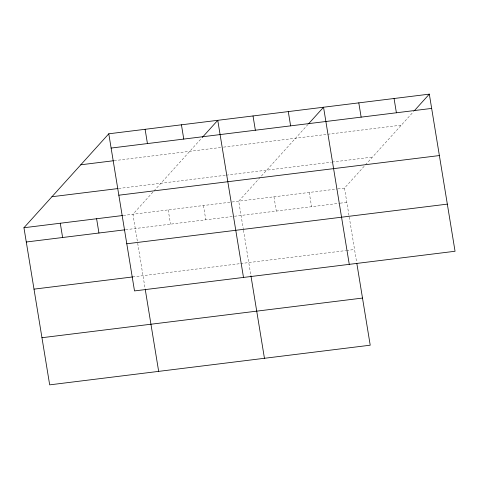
<?xml version="1.0" encoding="UTF-8"?>
<svg xmlns="http://www.w3.org/2000/svg" width="479" height="479" viewBox="0 0 479 479"><rect width="100%" height="100%" fill="white"/><g stroke="black" fill="none" stroke-linecap="round" stroke-linejoin="round"><path stroke-width="0.36" stroke-dasharray="2.4 1.8" d="M152.927 192.109L132.934 214.251L137.563 242.518M153.927 191.001L201.767 138.03M308.045 124.39L238.716 201.168L243.344 229.435M337.881 188.9L344.491 188.079L364.489 165.938M365.489 164.83L413.826 111.302M114.146 160.669L220.621 147.496M223.561 147.131L401.324 125.145M118.666 188.481L225.573 175.254M226.304 175.164L331.348 162.171M332.085 162.082L372.488 157.082M123.295 215.442L231.369 202.072M232.099 201.982L337.144 188.989M125.636 229.716L233.704 216.346M234.441 216.257L339.485 203.264M340.216 203.168L346.832 202.354M132.611 276.946L239.955 263.672M240.692 263.576L345.736 250.583M346.467 250.493L354.55 249.493M344.491 188.079L356.598 262.001M309.23 192.444L311.572 206.712M273.97 196.803L276.311 211.077M243.464 230.171L250.816 275.09M203.455 205.527L205.79 219.801M168.195 209.892L170.53 224.16M137.683 243.254L145.161 288.909"/><path stroke-width="0.72" d="M356.837 263.474L370.219 345.203L49.678 384.859L23.95 227.735L108.781 133.797L429.322 94.141L455.05 251.265L134.509 290.921L108.781 133.797M202.264 137.473L217.759 120.313L243.494 277.437M308.548 123.833L323.541 107.23L349.269 264.354M414.323 110.751L429.322 94.141M111.116 148.065L431.657 108.416M80.783 164.794L113.403 160.758M51.942 196.731L117.93 188.57M118.834 195.21L439.375 155.555M23.95 227.735L122.552 215.538M26.285 242.003L124.893 229.806M126.785 243.775L447.332 204.126M34.009 289.142L132.611 276.946M41.96 337.713L362.501 298.064M394.061 98.506L396.396 112.775M358.801 102.865L361.136 117.139M288.28 111.589L290.621 125.863M253.02 115.954L255.361 130.222M250.936 275.826L264.444 358.292M181.433 124.809L183.768 139.078M145.107 129.3L147.442 143.574M145.281 289.645L158.663 371.375M96.608 218.747L98.943 233.016M60.276 223.238L62.617 237.512"/></g></svg>
